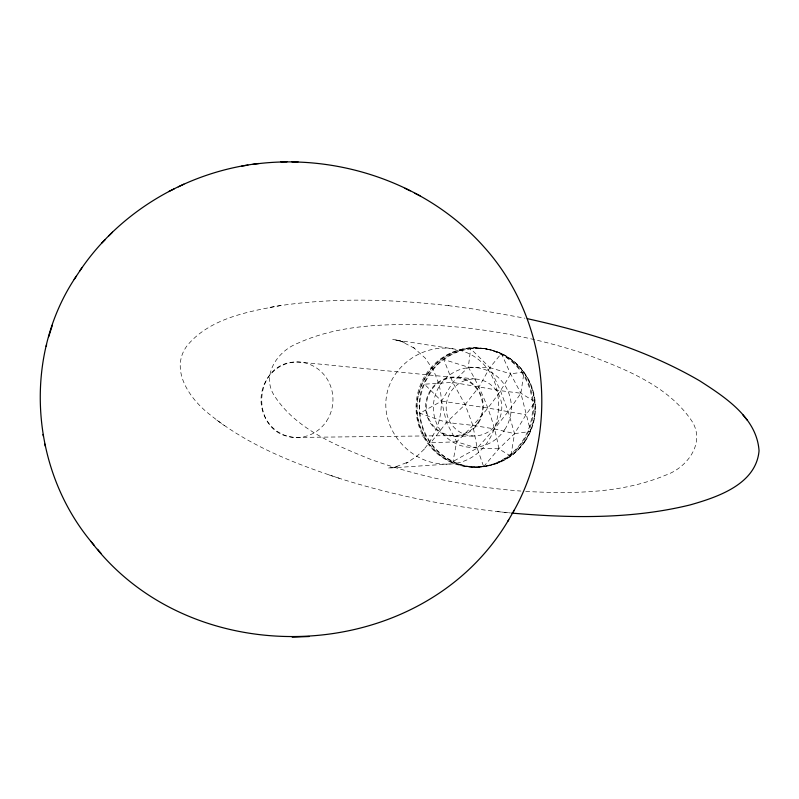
<?xml version="1.0" encoding="UTF-8"?>
<svg xmlns="http://www.w3.org/2000/svg" width="799" height="799" viewBox="0 0 799 799"><rect width="100%" height="100%" fill="white"/><g stroke="black" fill="none" stroke-linecap="round" stroke-linejoin="round"><path stroke-width="0.6" stroke-dasharray="4 3" d="M485.462 348.833C508.873 352.059 528.618 371.046 533.442 394.097C539.145 416.898 529.367 441.937 510.811 456.189L498.786 448.818C494.002 419.845 482.956 392.529 468.314 367.18L470.661 348.754A31.93 14.861 15.6 0 1 485.432 348.764A31.92 14.861 15.7 0 1 501.343 353.538C527.809 365.802 541.422 398.351 532.154 425.907C528.089 439.54 518.062 451.854 505.847 459.125C499.735 462.451 493.173 465.058 486.311 466.266C460.234 471.34 432.169 456.489 422.092 431.78C402.586 391.999 439.82 340.104 484.064 348.604M483.645 466.646L498.786 448.818L514.536 433.657L525.942 414.781L535.26 401.947L520.888 393.238L510.561 373.812L489.827 367.64L468.314 367.18L443.795 359.53L452.753 382.381L465.108 404.564L472.858 425.368L477.213 448.129L483.645 466.646L496.968 463.25L510.811 456.189L514.536 433.657L508.214 411.545L500.394 390.661L489.827 367.64L470.661 348.754C439.989 351.21 414.681 382.871 419.904 413.233L446.501 422.451L472.858 425.368L494.391 428.913L514.536 433.657L530.616 431.41L520.888 393.238L524.024 372.084L510.561 373.812C496.748 399.52 477.742 421.772 456.658 441.777L453.043 461.452A31.89 16.23 1.9 0 0 467.035 466.316A31.88 16.22 1.9 0 0 483.615 466.596M498.786 448.818L477.213 448.129L456.658 441.777L446.501 422.451L441.567 401.108L424.429 384.189L452.753 382.381L500.394 390.661L520.888 393.238L508.214 411.545L494.391 428.913L477.213 448.129L453.043 461.452C434.396 453.522 420.024 433.697 419.904 413.233L441.567 401.108L452.753 382.381L468.314 367.18M448.868 305.707L448.289 305.627C392.439 299.335 335.61 297.338 279.85 305.687C247.101 311.74 209.628 318.561 187.186 345.577C168.889 369.817 190.272 399.71 210.257 414.881C248.239 445.532 294.541 463.62 340.474 478.681L341.343 478.971C396.314 496.229 453.173 507.305 510.501 512.948M270.012 307.355L280.789 305.528M453.073 348.843C422.691 343.62 390.541 366.361 386.346 397.063C381.782 427.855 406.172 458.556 436.534 463.34C507.755 475.115 523.375 359.59 453.073 348.843L395.825 339.994M481.767 466.726L484.903 466.486M476.054 467.205L479.23 466.966M465.637 466.356L467.075 466.246M450.296 463.929L388.054 468.124L397.153 466.656L394.117 467.405L408.738 461.842L406.321 463.22L417.098 456.019L424.179 449.248L423.49 450.007L429.652 442.077L437.033 427.495C442.137 413.363 442.706 397.642 438.611 383.18L438.761 383.66L433.867 371.106L425.248 358.112L413.203 347.245L415.45 348.793L401.577 341.513M456.658 441.777L430.821 442.766L446.501 422.451L465.108 404.564L478.821 387.225L489.827 367.64L501.382 353.498L510.561 373.812M455.021 436.244L474.476 435.994M454.082 435.595L295.69 437.462C247.73 436.014 251.915 358.262 299.795 362.107L456.718 377.767M525.712 491.435C572.573 493.852 621.562 493.562 665.547 475.195C687.39 467.765 706.476 442.087 691.205 420.114C667.205 385.238 625.237 369.178 587.175 354.686C536.598 337.498 483.575 327.79 430.262 324.993C385.677 323.645 338.966 324.544 297.647 343.31C277.463 351.111 260.943 375.24 274.417 395.815C295.93 428.963 334.801 444.833 370.007 459.105C418.496 476.723 469.512 487.08 520.918 491.065M457.877 377.218L477.582 379.215M497.567 511.63L510.801 512.968M448.289 305.627L474.216 309.093L524.913 318.182M441.567 401.108L488.299 408.119L525.942 414.781M483.125 348.444L486.251 348.963M392.629 339.405L398.831 340.534M395.655 339.955L401.607 341.513M328.838 474.876L341.343 478.971M216.899 420.164L224.479 425.667M404.524 342.511L398.631 340.494L404.524 342.511M525.213 441.228A59.346 57.937 -87.5 0 0 482.137 348.484A59.346 57.937 -87.5 0 0 425.178 433.228A59.346 57.937 -87.5 0 0 525.213 441.228M522.316 441.298A59.725 58.277 -87.5 0 0 478.991 347.964A59.725 58.277 -87.5 0 0 421.692 433.258A59.725 58.277 -87.5 0 0 522.316 441.298M496.818 423.72A28.504 27.815 -87.5 0 0 476.314 379.086A28.504 27.815 -87.5 0 0 448.808 419.675A28.504 27.815 -87.5 0 0 496.818 423.72M326.531 421.153A37.743 35.965 -87.5 0 0 300.005 362.127A37.743 35.965 -87.5 0 0 264.449 415.949A37.743 35.965 -87.5 0 0 326.531 421.153M477.592 423.11A28.964 28.185 -87.5 0 0 456.818 377.777A28.964 28.185 -87.5 0 0 428.943 419.026A28.964 28.185 -87.5 0 0 477.592 423.11M478.741 422.541A29.623 28.824 -87.5 0 0 455.78 377.048A29.623 28.824 -87.5 0 0 428.853 420.324A29.623 28.824 -87.5 0 0 478.741 422.541M523.794 440.359A59.615 58.177 -87.5 0 0 478.861 348.044A59.615 58.177 -87.5 0 0 423.22 434.247A59.615 58.177 -87.5 0 0 523.794 440.359M504.798 429.492A39.96 38.981 -87.5 0 0 474.846 367.54A39.96 38.981 -87.5 0 0 437.423 425.228A39.96 38.981 -87.5 0 0 504.798 429.492"/><path stroke-width="1.2" d="M76.305 276.204C21.563 357.033 30.522 471.859 94.092 545.188M52.344 325.203L48.699 336.779M46.152 346.297L46.612 344.778M513.377 511.7C560.349 428.973 547.984 318.212 484.504 247.51C427.904 183.221 336.888 152.529 252.644 164.394M90.906 541.362C193.058 676.334 422.341 666.556 508.713 519.769M507.764 521.457L514.236 510.162M79.75 271.001C119.86 211.176 187.515 171.685 258.816 163.485M74.177 279.44L82.057 267.505M108.844 235.845L112.469 232.199M101.603 243.256L105.059 239.79M178.347 186.826L183.87 184.16M168.719 191.54L174.102 188.944M241.787 166.052L247.9 165.153M292.194 637.173L309.173 636.513M280.858 161.837L286.941 161.827M291.935 161.867L298.037 161.857M511.67 513.068C571.065 518.271 631.889 519.22 690.166 504.908C717.652 497.098 756.004 484.324 759.05 450.856C756.883 417.647 724.993 397.133 699.724 380.843C646.601 349.912 587.075 331.865 527.35 318.681M405.033 188.304L410.187 190.851M414.961 193.308L420.014 195.805M747.265 420.204L742.661 414.601M97.598 549.263L100.954 553.278M42.986 434.426L43.326 436.104M44.844 444.094L45.253 446.122"/></g></svg>
